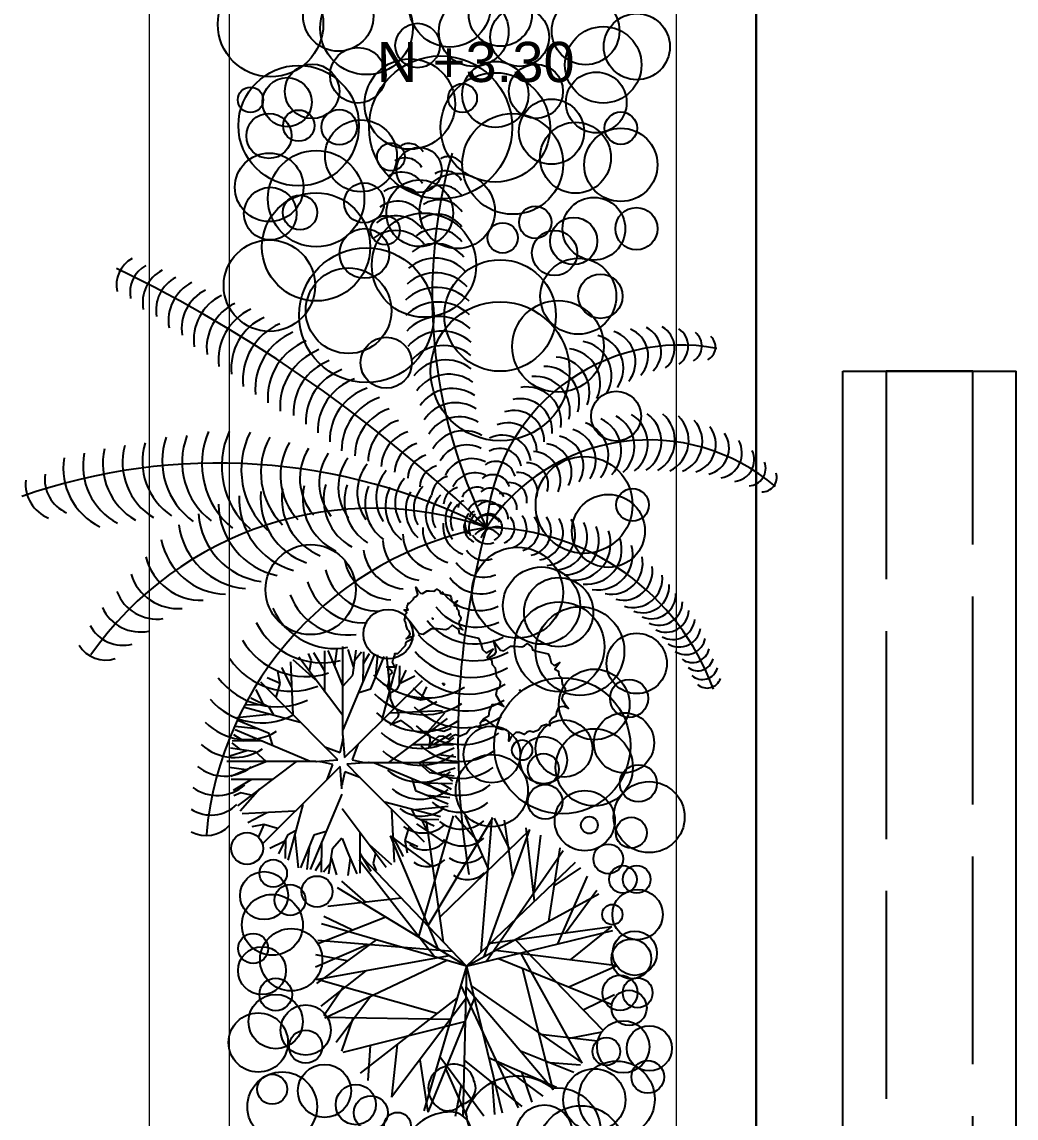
# Model space of a CAD drawing. Header units: millimetres. Extents: x 4686 to 9873, y 2010 to 4441.
# Drawn here: x 8318.6 to 8375.9, y 3211.9 to 3275.2 of the extents above; entities that cross this region are included whole.
import ezdxf

# ---------------------------------------------------------------- set-up
doc = ezdxf.new("R2010")
doc.units = ezdxf.units.MM
doc.linetypes.add('ACAD_ISO02W100', pattern=[15, 12, -3])
doc.layers.add('PROIEZIONI', color=145, linetype='Continuous', lineweight=13)
doc.layers.add('SEZIONI_medie_small_section', color=2, linetype='Continuous', lineweight=25)
for name, color, linetype in [('VEGETAZIONE', 94, 'Continuous'), ('vetro', 140, 'Continuous'), ('Wall', 7, 'Continuous')]:
    doc.layers.add(name, color=color, linetype=linetype)
doc.styles.add('ARCHI', font='Arial.ttf')

msp = doc.modelspace()

# ---------------------------------------------------------------- linework, layer by layer
at = {"layer": 'PROIEZIONI'}
for p, q in [((8325.922, 3169.76), (8325.922, 3388.76)), ((8360.922, 3169.76), (8360.922, 3388.76)), ((8330.525, 3174.366), (8330.525, 3384.157)), ((8356.319, 3174.366), (8356.319, 3384.157))]:
    msp.add_line(p, q, dxfattribs=at)
at = {"layer": 'SEZIONI_medie_small_section', "color": 3}
msp.add_line((8360.922, 3388.76), (8360.922, 3169.76), dxfattribs=at)
at = {"layer": 'VEGETAZIONE'}
for p, q in [((8336.608, 3238.042), (8336.738, 3239.027)), ((8337.073, 3234.026), (8337.073, 3239.167)), ((8337.689, 3238.01), (8337.386, 3238.987)), ((8335.499, 3237.243), (8334.212, 3238.392)), ((8337.064, 3235.168), (8334.522, 3238.549)), ((8335.271, 3238.345), (8335.092, 3238.759)), ((8335.141, 3237.75), (8335.271, 3238.345)), ((8336.037, 3237.739), (8335.402, 3238.788)), ((8336.037, 3236.526), (8336.037, 3238.899)), ((8336.738, 3237.721), (8336.216, 3238.934)), ((8337.082, 3234.343), (8338.901, 3238.678)), ((8337.642, 3237.505), (8337.846, 3238.939)), ((8337.753, 3238.352), (8338.149, 3238.841)), ((8338.248, 3237.162), (8338.278, 3238.841)), ((8338.26, 3238.173), (8338.616, 3238.759)), ((8338.692, 3236.706), (8339.461, 3238.58)), ((8338.966, 3237.423), (8339.094, 3238.678)), ((8339.793, 3236.706), (8339.601, 3238.58)), ((8333.446, 3237.016), (8333.316, 3237.721)), ((8334.114, 3236.841), (8333.544, 3237.943)), ((8334.212, 3235.232), (8334.065, 3238.263)), ((8337.064, 3236.905), (8336.738, 3237.721)), ((8339.333, 3234.93), (8340.19, 3238.14)), ((8340.225, 3236.706), (8340.732, 3237.782)), ((8340.336, 3236.934), (8340.353, 3238.042)), ((8336.037, 3233.366), (8332.338, 3237.097)), ((8332.697, 3237.354), (8332.697, 3237.354)), ((8333.446, 3237.016), (8332.697, 3237.354)), ((8337.082, 3236.885), (8337.642, 3237.505)), ((8337.928, 3233.496), (8341.659, 3237.195)), ((8340.417, 3237.065), (8341.228, 3237.472)), ((8332.469, 3235.855), (8332.061, 3236.666)), ((8333.218, 3236.234), (8333.446, 3237.016)), ((8337.992, 3236.494), (8338.692, 3236.706)), ((8339.747, 3236.445), (8340.225, 3236.706)), ((8341.577, 3236.087), (8341.916, 3236.836)), ((8341.916, 3236.836), (8341.916, 3236.836)), ((8332.599, 3235.774), (8331.491, 3235.791)), ((8332.827, 3235.663), (8331.752, 3236.17)), ((8340.796, 3236.315), (8341.577, 3236.087)), ((8341.402, 3235.419), (8342.504, 3235.989)), ((8341.577, 3236.087), (8342.283, 3236.217)), ((8332.827, 3235.232), (8330.953, 3235.039)), ((8334.603, 3234.771), (8331.393, 3235.628)), ((8333.088, 3235.185), (8332.827, 3235.663)), ((8339.793, 3235.321), (8342.825, 3235.468)), ((8341.805, 3234.034), (8342.953, 3235.321)), ((8332.11, 3234.404), (8330.855, 3234.532)), ((8332.827, 3234.13), (8330.953, 3234.899)), ((8339.729, 3232.469), (8343.111, 3235.011)), ((8331.361, 3233.698), (8330.774, 3234.054)), ((8335.19, 3232.521), (8330.855, 3234.34)), ((8333.039, 3233.43), (8332.827, 3234.13)), ((8337.074, 3233.99), (8337.176, 3232.746)), ((8342.3, 3233.496), (8343.35, 3234.132)), ((8342.312, 3234.392), (8342.907, 3234.262)), ((8342.907, 3234.262), (8343.321, 3234.441)), ((8332.029, 3233.08), (8330.595, 3233.284)), ((8332.371, 3233.687), (8330.692, 3233.716)), ((8331.181, 3233.191), (8330.692, 3233.588)), ((8336.787, 3232.614), (8336.037, 3233.366)), ((8336.037, 3233.366), (8336.917, 3233.045)), ((8336.917, 3233.045), (8337.063, 3233.73)), ((8337.176, 3232.746), (8337.928, 3233.496)), ((8337.928, 3233.496), (8337.607, 3232.616)), ((8341.088, 3233.496), (8343.46, 3233.496)), ((8342.283, 3232.795), (8343.495, 3233.317)), ((8331.523, 3233.127), (8330.546, 3232.824)), ((8332.648, 3232.521), (8332.029, 3233.08)), ((8337.607, 3232.616), (8338.292, 3232.47)), ((8341.467, 3232.469), (8342.283, 3232.795)), ((8342.603, 3232.926), (8343.589, 3232.795)), ((8335.507, 3232.511), (8330.367, 3232.511)), ((8331.491, 3232.046), (8330.506, 3232.176)), ((8331.812, 3232.176), (8330.599, 3231.655)), ((8334.366, 3232.502), (8330.984, 3229.96)), ((8332.628, 3232.502), (8331.812, 3232.176)), ((8335.543, 3232.513), (8336.787, 3232.614)), ((8336.488, 3232.355), (8335.803, 3232.501)), ((8336.167, 3231.475), (8336.488, 3232.355)), ((8336.919, 3232.225), (8336.167, 3231.475)), ((8337.021, 3230.982), (8336.919, 3232.225)), ((8338.551, 3232.459), (8337.308, 3232.357)), ((8337.308, 3232.357), (8338.058, 3231.605)), ((8338.384, 3232.46), (8343.728, 3232.46)), ((8338.905, 3232.451), (8343.24, 3230.632)), ((8341.447, 3232.451), (8342.066, 3231.891)), ((8342.571, 3231.844), (8343.549, 3232.148)), ((8333.007, 3231.475), (8330.634, 3231.475)), ((8331.795, 3231.475), (8330.745, 3230.84)), ((8336.167, 3231.475), (8332.436, 3227.776)), ((8337.178, 3231.926), (8337.032, 3231.241)), ((8338.058, 3231.605), (8337.178, 3231.926)), ((8338.058, 3231.605), (8341.757, 3227.874)), ((8341.056, 3231.541), (8341.268, 3230.842)), ((8342.066, 3231.891), (8343.5, 3231.687)), ((8342.914, 3231.78), (8343.403, 3231.384)), ((8332.29, 3230.938), (8331.142, 3229.65)), ((8341.268, 3230.842), (8343.142, 3230.072)), ((8341.724, 3231.285), (8343.403, 3231.256)), ((8342.734, 3231.273), (8343.321, 3230.917)), ((8331.188, 3230.71), (8330.774, 3230.53)), ((8331.783, 3230.579), (8331.188, 3230.71)), ((8337.012, 3230.628), (8335.194, 3226.294)), ((8339.492, 3230.2), (8342.702, 3229.343)), ((8341.985, 3230.568), (8343.24, 3230.439)), ((8334.302, 3229.65), (8331.27, 3229.504)), ((8332.692, 3229.553), (8331.591, 3228.982)), ((8334.762, 3230.041), (8333.905, 3226.831)), ((8337.031, 3229.804), (8339.573, 3226.422)), ((8339.883, 3229.74), (8340.029, 3226.708)), ((8341.007, 3229.786), (8341.268, 3229.308)), ((8341.268, 3229.74), (8343.142, 3229.932)), ((8332.518, 3228.885), (8331.812, 3228.754)), ((8332.518, 3228.885), (8332.179, 3228.135)), ((8333.299, 3228.656), (8332.518, 3228.885)), ((8341.268, 3229.308), (8342.343, 3228.801)), ((8343.002, 3227.8), (8341.333, 3228.924)), ((8341.461, 3222.402), (8343.452, 3229.378)), ((8341.496, 3229.198), (8342.604, 3229.18)), ((8341.626, 3229.116), (8342.034, 3228.306)), ((8342.878, 3222.088), (8341.907, 3229.103)), ((8341.994, 3223.052), (8345.722, 3229.275)), ((8344.879, 3227.868), (8343.558, 3229.386)), ((8345.448, 3226.37), (8344.138, 3229.41)), ((8345.044, 3221.51), (8345.691, 3229.281)), ((8346.71, 3227.448), (8345.827, 3229.256)), ((8346.872, 3225.854), (8346.393, 3229.129)), ((8333.87, 3228.265), (8333.363, 3227.19)), ((8334.348, 3228.526), (8333.87, 3228.265)), ((8334.302, 3228.265), (8334.494, 3226.391)), ((8335.403, 3228.265), (8334.634, 3226.391)), ((8336.103, 3228.477), (8335.403, 3228.265)), ((8338.058, 3228.446), (8338.058, 3226.073)), ((8342.565, 3221.699), (8339.812, 3228.223)), ((8342.279, 3226.42), (8339.815, 3228.225)), ((8340.877, 3228.737), (8340.649, 3227.956)), ((8342.677, 3223.543), (8347.889, 3228.589)), ((8345.223, 3221.264), (8347.86, 3228.603)), ((8348.127, 3224.453), (8347.654, 3228.695)), ((8348.114, 3224.987), (8348.499, 3228.274)), ((8332.179, 3228.135), (8332.179, 3228.135)), ((8333.678, 3227.907), (8332.867, 3227.499)), ((8333.759, 3228.037), (8333.742, 3226.929)), ((8335.846, 3227.809), (8335.817, 3226.131)), ((8337.012, 3228.086), (8336.453, 3227.467)), ((8337.031, 3228.067), (8337.357, 3227.25)), ((8338.595, 3227.728), (8339.883, 3226.58)), ((8339.981, 3228.131), (8340.551, 3227.029)), ((8340.649, 3227.956), (8340.779, 3227.25)), ((8340.649, 3227.956), (8341.398, 3227.618)), ((8341.398, 3227.618), (8341.398, 3227.618)), ((8335.129, 3227.548), (8335.001, 3226.294)), ((8336.453, 3227.467), (8336.249, 3226.033)), ((8336.406, 3226.962), (8336.709, 3225.984)), ((8337.357, 3227.25), (8337.879, 3226.038)), ((8337.487, 3226.93), (8337.357, 3225.944)), ((8338.058, 3227.233), (8338.693, 3226.183)), ((8344.199, 3220.704), (8338.188, 3227.002)), ((8338.954, 3227.221), (8338.824, 3226.627)), ((8345.333, 3220.98), (8349.779, 3227.386)), ((8348.964, 3223.309), (8349.604, 3227.529)), ((8335.835, 3226.799), (8335.479, 3226.212)), ((8336.342, 3226.62), (8335.946, 3226.131)), ((8342.363, 3221.242), (8338.015, 3226.832)), ((8338.824, 3226.627), (8339.003, 3226.213)), ((8344.199, 3220.704), (8350.496, 3226.715)), ((8349.274, 3225.351), (8350.799, 3226.381)), ((8349.475, 3221.987), (8351.186, 3225.897)), ((8344.199, 3220.704), (8336.763, 3225.231)), ((8338.397, 3224.403), (8337.007, 3225.61)), ((8349.915, 3222.625), (8351.72, 3225.088)), ((8340.45, 3224.632), (8336.208, 3224.159)), ((8344.199, 3220.704), (8351.838, 3224.88)), ((8339.561, 3223.528), (8335.586, 3221.973)), ((8344.199, 3220.704), (8335.845, 3223.152)), ((8337.637, 3222.775), (8335.983, 3223.581)), ((8344.199, 3220.704), (8352.658, 3222.761)), ((8345.583, 3222.025), (8352.598, 3222.996)), ((8350.217, 3221.08), (8352.599, 3222.992)), ((8338.533, 3221.953), (8335.494, 3220.643)), ((8338.988, 3222.231), (8335.551, 3219.701)), ((8343.393, 3221.549), (8335.622, 3222.196)), ((8347.038, 3222.226), (8352.084, 3217.015)), ((8337.325, 3221.007), (8335.518, 3221.357)), ((8343.202, 3221.311), (8335.528, 3219.925)), ((8345.878, 3221.622), (8352.905, 3220.744)), ((8347.335, 3221.44), (8350.861, 3215.099)), ((8343.079, 3221.032), (8336.025, 3217.707)), ((8344.199, 3220.704), (8341.751, 3212.35)), ((8344.199, 3220.704), (8343.996, 3212.001)), ((8344.199, 3220.704), (8346.256, 3212.245)), ((8346.058, 3221.156), (8352.618, 3218.489)), ((8347.419, 3220.603), (8349.183, 3213.566)), ((8350.11, 3219.509), (8352.905, 3220.74)), ((8338.402, 3220.444), (8335.806, 3218.392)), ((8342.502, 3217.966), (8335.526, 3219.957)), ((8337.103, 3219.507), (8335.979, 3217.838)), ((8343.871, 3219.584), (8347.196, 3212.531)), ((8344.172, 3219.537), (8349.209, 3213.585)), ((8344.475, 3219.57), (8350.881, 3215.124)), ((8338.667, 3218.953), (8336.691, 3216.298)), ((8343.661, 3218.868), (8338.071, 3214.52)), ((8344.154, 3218.791), (8339.881, 3213.145)), ((8344.651, 3218.845), (8341.984, 3212.285)), ((8350.943, 3218.193), (8352.751, 3219.076)), ((8343.268, 3217.62), (8336.015, 3217.737)), ((8337.655, 3217.711), (8337.001, 3215.808)), ((8344.098, 3217.484), (8337.061, 3215.72)), ((8350.063, 3216.533), (8352.038, 3216.918)), ((8340.209, 3216.183), (8339.878, 3213.147)), ((8348.482, 3216.789), (8351.769, 3216.405)), ((8338.652, 3216.119), (8338.513, 3214.112)), ((8347.322, 3215.814), (8350.398, 3214.592)), ((8341.515, 3215.304), (8341.981, 3212.286)), ((8342.672, 3215.493), (8345.203, 3212.057)), ((8344.073, 3215.275), (8347.406, 3212.611)), ((8345.482, 3215.428), (8349.392, 3213.717)), ((8345.95, 3215.172), (8348.605, 3213.196)), ((8348.784, 3215.157), (8350.791, 3215.018)), ((8343.004, 3214.794), (8344.235, 3211.999)), ((8347.374, 3214.6), (8347.974, 3212.86)), ((8343.897, 3213.83), (8343.546, 3212.023)), ((8345.686, 3213.986), (8345.815, 3212.15))]:
    msp.add_line(p, q, dxfattribs=at)
for points in [[(8341.087, 3239.675), (8341.021, 3239.724), (8340.719, 3239.601), (8340.939, 3239.827), (8340.955, 3239.891), (8340.908, 3240.035), (8340.803, 3240.147), (8340.716, 3240.362), (8340.715, 3240.531), (8340.629, 3240.682), (8340.67, 3240.819), (8340.688, 3241.027), (8340.764, 3241.1), (8340.753, 3241.155), (8340.609, 3241.275), (8340.846, 3241.268), (8340.772, 3241.404), (8340.792, 3241.484), (8340.846, 3241.605), (8340.841, 3241.653), (8340.924, 3241.653), (8341.154, 3241.887), (8341.171, 3241.991), (8341.323, 3242.072), (8341.389, 3242.177), (8341.348, 3242.377), (8341.283, 3242.585), (8341.386, 3242.433), (8341.543, 3242.234), (8341.661, 3242.211), (8341.909, 3242.38), (8342.064, 3242.373), (8342.314, 3242.351), (8342.404, 3242.384), (8342.5, 3242.472), (8342.677, 3242.353), (8342.7, 3242.241), (8342.836, 3242.194), (8343.259, 3242.101), (8343.316, 3241.965), (8343.368, 3241.773), (8343.477, 3241.678), (8343.686, 3241.791), (8343.502, 3241.542), (8343.635, 3241.478), (8343.649, 3241.334), (8343.741, 3241.239), (8343.769, 3241.015), (8343.878, 3240.855), (8343.868, 3240.679), (8343.786, 3240.614), (8343.757, 3240.462), (8343.85, 3240.302), (8343.989, 3240.127), (8343.833, 3240.198), (8343.684, 3240.179)], [(8345.554, 3238.423), (8345.577, 3238.561), (8345.819, 3238.691), (8345.926, 3238.858), (8345.859, 3239.178), (8345.756, 3239.511), (8345.921, 3239.268), (8346.173, 3238.949), (8346.361, 3238.912), (8346.758, 3239.184), (8347.005, 3239.173), (8347.406, 3239.137), (8347.55, 3239.189), (8347.704, 3239.331), (8347.987, 3239.14), (8348.022, 3238.961), (8348.241, 3238.886), (8348.917, 3238.736), (8349.009, 3238.519), (8349.093, 3238.212), (8349.266, 3238.059), (8349.601, 3238.241), (8349.306, 3237.842), (8349.518, 3237.741), (8349.541, 3237.51), (8349.688, 3237.357), (8349.733, 3236.999), (8349.908, 3236.743), (8349.892, 3236.461), (8349.761, 3236.358), (8349.715, 3236.114), (8349.863, 3235.859), (8350.085, 3235.578), (8349.836, 3235.692), (8349.523, 3235.652), (8349.401, 3235.369), (8349.371, 3235.138), (8349.155, 3235.009), (8348.989, 3234.815), (8349.022, 3234.572), (8348.819, 3234.661), (8348.53, 3234.556), (8348.357, 3234.337), (8348.062, 3234.207), (8347.853, 3234.27), (8347.692, 3234.205), (8347.528, 3234.076), (8347.269, 3234.202), (8347.058, 3234.201), (8346.784, 3233.943), (8346.642, 3233.685), (8346.674, 3233.98), (8346.658, 3234.237), (8346.524, 3234.338), (8346.24, 3234.362), (8345.941, 3234.437), (8345.784, 3234.603), (8345.337, 3234.933), (8345.05, 3234.817)]]:
    msp.add_lwpolyline(points, dxfattribs=at)
for points in [[(8345.761, 3239.022), (8345.391, 3238.523), (8345.657, 3238.397), (8345.686, 3238.109), (8345.87, 3237.918), (8345.926, 3237.47), (8346.145, 3237.151), (8346.124, 3236.798), (8345.961, 3236.669), (8345.903, 3236.364), (8346.089, 3236.045), (8346.366, 3235.694), (8346.055, 3235.836), (8345.663, 3235.786), (8345.511, 3235.432), (8345.473, 3235.144), (8345.203, 3234.982), (8344.995, 3234.74), (8345.037, 3234.436), (8344.783, 3234.547), (8344.422, 3234.416), (8344.206, 3234.143), (8343.837, 3233.98), (8343.576, 3234.058), (8343.375, 3233.977), (8343.17, 3233.816), (8342.846, 3233.974), (8342.582, 3233.972), (8342.239, 3233.649), (8342.062, 3233.328), (8342.102, 3233.697), (8342.082, 3234.017), (8341.915, 3234.144), (8341.559, 3234.174), (8341.186, 3234.267), (8340.99, 3234.474), (8340.431, 3234.887), (8339.827, 3234.643), (8340.267, 3235.094), (8340.298, 3235.223), (8340.204, 3235.511), (8339.994, 3235.733), (8339.819, 3236.165), (8339.819, 3236.501), (8339.646, 3236.804), (8339.729, 3237.077), (8339.765, 3237.494), (8339.916, 3237.639), (8339.893, 3237.751), (8339.605, 3237.99), (8340.08, 3237.977), (8339.932, 3238.248), (8339.972, 3238.408), (8340.08, 3238.649), (8340.07, 3238.745), (8340.235, 3238.746), (8340.696, 3239.214), (8340.73, 3239.422), (8341.034, 3239.585), (8341.167, 3239.794), (8341.083, 3240.194), (8340.954, 3240.609), (8341.16, 3240.306), (8341.475, 3239.908), (8341.711, 3239.861), (8342.206, 3240.201), (8342.516, 3240.187), (8343.017, 3240.142), (8343.197, 3240.207), (8343.389, 3240.385), (8343.743, 3240.147), (8343.787, 3239.923), (8344.061, 3239.828), (8344.906, 3239.642), (8345.021, 3239.37), (8345.125, 3238.986), (8345.342, 3238.795)], [(8342.271, 3240.789), (8342.259, 3240.741), (8342.221, 3240.788)], [(8342.93, 3237.018), (8342.906, 3236.921), (8342.831, 3237.017)], [(8347.336, 3236.637), (8347.317, 3236.56), (8347.257, 3236.637)]]:
    msp.add_lwpolyline(points, close=True, dxfattribs=at)
for points in [[(8342.872, 3214.884, 0.520567), (8342.303, 3212.82, 0.520567), (8343.925, 3212.75, 0.520567), (8344.637, 3214.091, 0.520567)], [(8344.183, 3212.273, -0.520567), (8349.165, 3213.654, -0.520567), (8351.879, 3210.661, -0.520567), (8350.212, 3208.978, -0.520567)], [(8340.6, 3208.475, 0.520567), (8342.804, 3207.16, 0.520567), (8344.22, 3208.299, 0.520567), (8344.418, 3210.681, 0.520567), (8343.283, 3212.291, 0.520567)]]:
    msp.add_lwpolyline(points, format="xyb", close=True, dxfattribs=at)
for centre, radius in [((8343.246, 3276.11), 2.348), ((8332.9, 3275.08), 3.044), ((8336.807, 3275.548), 2.03), ((8338.44, 3274.84), 2.674), ((8346.161, 3275.628), 1.82), ((8344.628, 3274.648), 2.012), ((8351.08, 3274.692), 1.954), ((8347.276, 3274.338), 1.706), ((8354.038, 3273.781), 1.906), ((8341.384, 3273.848), 1.284), ((8352.096, 3272.733), 2.207), ((8337.938, 3272.131), 1.605), ((8342.714, 3269.121), 4.128), ((8334.524, 3269.222), 3.478), ((8335.296, 3271.202), 1.573), ((8340.938, 3270.469), 2.609), ((8345.871, 3271.027), 1.906), ((8348.212, 3271.206), 1.563), ((8333.853, 3270.575), 1.42), ((8345.871, 3269.121), 3.157), ((8351.695, 3270.562), 1.754), ((8331.742, 3270.712), 0.735), ((8343.977, 3270.813), 0.834), ((8349.112, 3268.874), 1.881), ((8334.524, 3269.222), 0.903), ((8336.865, 3269.133), 1.023), ((8336.247, 3269.949), 1.30914869920264e-14), ((8353.114, 3269.078), 0.937), ((8332.804, 3268.631), 1.302), ((8338.118, 3267.481), 2.074), ((8346.875, 3267.014), 2.909), ((8350.499, 3267.37), 2.047), ((8353.114, 3266.961), 2.116), ((8339.846, 3267.416), 0.803), ((8332.823, 3265.662), 1.978), ((8335.528, 3265.008), 2.783), ((8341.468, 3266.665), 1.308), ((8343.674, 3264.298), 2.171), ((8332.883, 3264.143), 1.52), ((8338.3, 3264.766), 1.155), ((8341.507, 3264.169), 1.923), ((8335.528, 3262.225), 3.124), ((8334.601, 3264.212), 0.997), ((8351.559, 3263.271), 1.81), ((8348.172, 3263.642), 0.932), ((8354.014, 3263.274), 1.217), ((8339.518, 3263.181), 0.845), ((8341.757, 3261.169), 3.01), ((8346.293, 3262.744), 0.875), ((8350.394, 3262.564), 1.363), ((8338.318, 3261.845), 1.435), ((8349.288, 3261.872), 1.304), ((8332.834, 3259.986), 2.638), ((8338.433, 3258.278), 3.889), ((8346.146, 3258.261), 3.218), ((8350.659, 3259.374), 2.193), ((8337.401, 3258.539), 2.471), ((8351.939, 3259.374), 1.28), ((8346.146, 3255.043), 4.01), ((8349.488, 3256.481), 2.646), ((8339.574, 3255.535), 1.475), ((8352.839, 3252.455), 1.44), ((8350.994, 3247.33), 2.795), ((8352.395, 3245.831), 2.108), ((8353.789, 3247.33), 0.94), ((8335.213, 3242.439), 2.598), ((8347.151, 3242.266), 2.627), ((8348.538, 3241.517), 2.23), ((8349.524, 3241.139), 1.998), ((8349.577, 3239.142), 2.593), ((8339.687, 3239.873), 1.429), ((8350.752, 3238.896), 2.558), ((8354.03, 3238.178), 1.741), ((8351.58, 3235.813), 2.039), ((8349.732, 3233.426), 3.932), ((8353.59, 3236.16), 1.099), ((8353.297, 3233.597), 1.734), ((8345.671, 3232.924), 1.64), ((8349.835, 3233.271), 1.647), ((8348.652, 3232.596), 1.362), ((8351.578, 3232.18), 2.227), ((8347.419, 3233.175), 0.587), ((8345.671, 3230.84), 2.083), ((8348.649, 3232.08), 0.893), ((8354.128, 3231.262), 1.071), ((8354.747, 3229.308), 2.049), ((8348.748, 3230.196), 0.998), ((8351.032, 3229.104), 1.736), ((8351.297, 3228.849), 0.488), ((8353.713, 3228.41), 0.893), ((8331.544, 3227.502), 0.92), ((8352.389, 3226.895), 0.857), ((8333.056, 3226.062), 0.792), ((8353.237, 3225.713), 0.794), ((8354.031, 3225.713), 0.799), ((8332.524, 3224.782), 1.386), ((8335.581, 3225.012), 0.898), ((8334.029, 3224.522), 0.893), ((8354.076, 3223.683), 1.453), ((8333.007, 3223.092), 1.758), ((8352.623, 3223.683), 0.588), ((8331.895, 3221.731), 0.867), ((8334.089, 3221.077), 1.797), ((8353.916, 3221.452), 1.28), ((8353.723, 3221.123), 1.15), ((8332.407, 3220.447), 1.383), ((8333.196, 3219.074), 0.942), ((8353.067, 3219.168), 1.016), ((8354.084, 3219.168), 0.862), ((8333.196, 3217.505), 1.569), ((8353.59, 3218.298), 1.015), ((8334.926, 3217.017), 1.447), ((8332.192, 3216.299), 1.711), ((8353.252, 3216.047), 1.507), ((8334.926, 3216.059), 0.958), ((8354.756, 3215.964), 1.305), ((8352.276, 3215.781), 0.804), ((8336.01, 3213.503), 1.532), ((8352.875, 3213.034), 2.197), ((8354.664, 3214.309), 0.942), ((8333.574, 3212.593), 2.009), ((8332.995, 3213.598), 0.864), ((8351.585, 3212.988), 1.793), ((8337.819, 3212.713), 1.159), ((8338.683, 3212.246), 0.982), ((8348.7, 3211.067), 1.625), ((8350.808, 3210.144), 2.504), ((8340.226, 3211.499), 0.769)]:
    msp.add_circle(centre, radius, dxfattribs=at)
for centre, radius, start, end in [((8340.878, 3267.252), 0.938, 29.09367, 119.79065), ((8372.387, 3259.406), 30.162, 164.15666, 206.32186), ((8343.169, 3266.5), 0.938, 29.09367, 119.79065), ((8340.667, 3266.239), 1.125, 30.70906, 121.40603), ((8340.48, 3265.127), 1.406, 32.32444, 123.02142), ((8342.958, 3265.488), 1.125, 30.70906, 121.40603), ((8340.339, 3264.103), 1.594, 33.93983, 124.6368), ((8342.771, 3264.376), 1.406, 32.32444, 123.02142), ((8342.63, 3263.352), 1.594, 33.93983, 124.6368), ((8340.234, 3263.122), 1.735, 35.55521, 126.25219), ((8340.161, 3262.139), 1.875, 37.17059, 127.86757), ((8342.525, 3262.371), 1.735, 35.55521, 126.25219), ((8340.121, 3261.06), 2.11, 38.78598, 129.48296), ((8342.452, 3261.387), 1.875, 37.17059, 127.86757), ((8342.412, 3260.308), 2.11, 38.78598, 129.48296), ((8325.783, 3260.01), 1.776, 119.61515, 191.9704), ((8326.565, 3259.602), 1.776, 118.99446, 191.34971), ((8342.409, 3259.229), 2.344, 40.40136, 131.09834), ((8288.506, 3187.582), 81.535, 45.79693, 64.18022), ((8327.65, 3259.007), 2.131, 118.37377, 190.72902), ((8328.421, 3258.578), 2.131, 117.75308, 190.10833), ((8342.433, 3258.29), 2.438, 42.01675, 132.71373), ((8329.491, 3257.956), 2.486, 117.13239, 189.48764), ((8342.491, 3257.306), 2.578, 43.63213, 134.32911), ((8330.251, 3257.508), 2.486, 116.5117, 188.86695), ((8331.304, 3256.859), 2.841, 115.89101, 188.24626), ((8332.052, 3256.391), 2.841, 115.27032, 187.62557), ((8333.089, 3255.717), 3.196, 114.64963, 187.00488), ((8342.562, 3256.464), 2.578, 45.24752, 135.9445), ((8333.825, 3255.23), 3.196, 114.02894, 186.38419), ((8342.657, 3255.625), 2.578, 46.8629, 137.55988), ((8334.845, 3254.53), 3.551, 113.40825, 185.7635), ((8335.568, 3254.024), 3.551, 112.78756, 185.14281), ((8342.775, 3254.788), 2.578, 48.47829, 139.17527), ((8352.124, 3255.6), 1.838, 322.08689, 71.34771), ((8353.021, 3255.934), 1.67, 318.04523, 67.30604), ((8353.901, 3256.183), 1.545, 314.00356, 63.26437), ((8354.756, 3256.356), 1.462, 309.96189, 59.22271), ((8355.748, 3256.471), 1.253, 305.92023, 55.18104), ((8336.285, 3253.51), 3.551, 112.16687, 184.52212), ((8350.574, 3254.793), 2.005, 330.17023, 79.43104), ((8351.295, 3255.209), 1.963, 326.12856, 75.38937), ((8356.787, 3256.5), 1.002, 301.87856, 51.13937), ((8357.741, 3256.445), 0.835, 297.83689, 47.09771), ((8336.996, 3252.989), 3.551, 111.54618, 183.90143), ((8342.887, 3254.093), 2.438, 50.09367, 140.79065), ((8356.577, 3245.313), 11.247, 79.33398, 176.33343), ((8349.921, 3254.346), 2.005, 334.21189, 83.47271), ((8337.421, 3252.677), 3.196, 110.92549, 183.28074), ((8343.026, 3253.354), 2.344, 51.70906, 142.40603), ((8349.3, 3253.855), 2.005, 338.25356, 87.51437), ((8338.123, 3252.143), 3.196, 110.3048, 182.66006), ((8343.196, 3252.574), 2.297, 53.32444, 144.02142), ((8348.716, 3253.321), 2.005, 342.29523, 91.55604), ((8338.82, 3251.602), 3.196, 109.68411, 182.03937), ((8347.669, 3252.136), 2.005, 350.37856, 99.63937), ((8348.172, 3252.747), 2.005, 346.33689, 95.59771), ((8339.51, 3251.053), 3.196, 109.06342, 181.41868), ((8340.195, 3250.497), 3.196, 108.44273, 180.79799), ((8343.386, 3251.799), 2.25, 54.93983, 145.6368), ((8340.605, 3250.166), 2.841, 107.82204, 180.1773), ((8343.582, 3251.073), 2.156, 56.55521, 147.25219), ((8347.312, 3251.623), 1.838, 354.42023, 103.68104), ((8343.796, 3250.352), 2.063, 58.17059, 148.86757), ((8346.937, 3251.024), 1.754, 358.46189, 107.72271), ((8351.133, 3250.461), 2.005, 316.5698, 65.83061), ((8351.891, 3250.689), 2.005, 312.52813, 61.78895), ((8352.663, 3250.862), 2.005, 308.48647, 57.74728), ((8353.446, 3250.981), 2.005, 304.4448, 53.70561), ((8354.235, 3251.045), 2.005, 300.40313, 49.66395), ((8355.068, 3251.048), 1.963, 296.36147, 45.62228), ((8341.014, 3249.833), 2.486, 107.20135, 179.55661), ((8344.062, 3249.55), 2.063, 59.78598, 150.48296), ((8346.6, 3250.403), 1.67, 2.50356, 111.76437), ((8349.829, 3249.912), 1.838, 324.65313, 73.91395), ((8350.393, 3250.18), 2.005, 320.61147, 69.87228), ((8355.98, 3250.975), 1.838, 292.3198, 41.58061), ((8356.925, 3250.82), 1.67, 288.27813, 37.53895), ((8330.921, 3249.857), 4.273, 161.00098, 234.51619), ((8332.067, 3249.802), 4.273, 159.08432, 232.59952), ((8333.744, 3249.706), 4.807, 157.16765, 230.68286), ((8334.884, 3249.557), 4.807, 155.25098, 228.76619), ((8336.017, 3249.37), 4.807, 153.33432, 226.84952), ((8336.613, 3249.202), 4.273, 151.41765, 224.93286), ((8341.421, 3249.499), 2.131, 106.58066, 178.93592), ((8354.739, 3239.835), 11.247, 49.56689, 146.56633), ((8346.266, 3249.687), 1.67, 6.54523, 115.80604), ((8349.206, 3249.578), 1.754, 328.6948, 77.95561), ((8357.813, 3250.6), 1.545, 284.23647, 33.49728), ((8358.641, 3250.325), 1.462, 280.1948, 29.45561), ((8326.954, 3249.705), 3.739, 166.75098, 240.26619), ((8328.097, 3249.783), 3.739, 164.83432, 238.34952), ((8329.242, 3249.823), 3.739, 162.91765, 236.43286), ((8337.205, 3249.031), 3.739, 149.50098, 223.01619), ((8337.794, 3248.859), 3.205, 147.58432, 221.09952), ((8341.828, 3249.163), 1.776, 105.95997, 178.31523), ((8344.22, 3249.056), 1.735, 61.40136, 152.09834), ((8346.137, 3249.337), 1.253, 10.58689, 119.84771), ((8347.96, 3248.751), 1.67, 336.77813, 86.03895), ((8348.605, 3249.207), 1.67, 332.73647, 81.99728), ((8359.559, 3249.932), 1.253, 276.15313, 25.41395), ((8329.857, 3215.576), 34.171, 63.0343, 109.32156), ((8324.678, 3249.435), 3.739, 170.58432, 244.09952), ((8325.814, 3249.589), 3.739, 168.66765, 242.18286), ((8338.746, 3248.608), 3.044, 145.66765, 219.18286), ((8339.69, 3248.33), 2.884, 143.75098, 217.26619), ((8342.234, 3248.825), 1.421, 105.33928, 177.69454), ((8344.523, 3248.266), 1.735, 63.01675, 153.71373), ((8345.917, 3248.711), 1.128, 14.62856, 123.88937), ((8347.674, 3248.512), 1.253, 340.8198, 90.08061), ((8360.475, 3249.442), 1.002, 272.11147, 21.37228), ((8322.001, 3248.828), 2.136, 172.50098, 246.01619), ((8340.574, 3248.04), 2.671, 141.83432, 215.34952), ((8341.45, 3247.728), 2.457, 139.91765, 213.43286), ((8342.818, 3248.314), 1.314, 104.71859, 177.07385), ((8344.7, 3247.778), 1.406, 64.63213, 155.32911), ((8345.733, 3248.073), 1.002, 18.67023, 127.93104), ((8347.173, 3248.077), 1.128, 344.86147, 94.12228), ((8361.276, 3248.92), 0.835, 268.0698, 17.33061), ((8320.893, 3248.547), 2.136, 174.41765, 247.93286), ((8339.082, 3247.649), 3.12, 163.90108, 241.296), ((8339.998, 3247.55), 2.836, 160.53745, 237.93237), ((8342.217, 3247.43), 2.136, 138.00098, 211.51619), ((8343.396, 3247.797), 1.207, 104.0979, 176.45316), ((8346.696, 3247.615), 1.002, 348.90313, 98.16395), ((8335.347, 3247.659), 4.255, 177.35563, 254.75055), ((8336.224, 3247.688), 3.9, 173.99199, 251.38691), ((8337.093, 3247.685), 3.546, 170.62836, 248.02328), ((8338.09, 3247.69), 3.333, 167.26472, 244.65964), ((8340.904, 3247.415), 2.553, 157.17381, 234.56873), ((8342.012, 3247.253), 2.482, 153.81017, 231.20509), ((8342.825, 3247.033), 2.127, 150.44654, 227.84146), ((8343.027, 3247.096), 1.869, 136.08432, 209.59952), ((8343.836, 3246.773), 1.986, 147.0829, 224.47782), ((8343.828, 3246.744), 1.602, 134.16765, 207.68286), ((8343.945, 3247.299), 1.065, 103.47721, 175.83247), ((8344.815, 3247.414), 0.938, 66.24752, 156.9445), ((8345.593, 3247.467), 0.835, 22.71189, 131.97271), ((8346.274, 3247.158), 0.835, 352.9448, 102.20561), ((8334.157, 3247.421), 4.255, 180.71926, 258.11419), ((8344.691, 3246.48), 1.702, 143.71926, 221.11419), ((8344.573, 3246.396), 1.282, 132.25098, 205.76619), ((8344.144, 3247.154), 0.426, 102.85652, 175.21178), ((8345.164, 3246.641), 0.938, 67.8629, 158.55988), ((8345.469, 3246.687), 0.835, 26.75356, 136.01437), ((8345.779, 3246.543), 0.835, 356.98647, 106.24728), ((8338.807, 3227.264), 19.877, 70.77372, 144.97897), ((8332.982, 3247.113), 4.255, 184.0829, 261.47782), ((8345.065, 3246.24), 0.945, 140.35563, 217.75055), ((8345.406, 3245.984), 1.068, 130.33432, 203.84952), ((8344.737, 3246.599), 0.355, 102.23584, 174.59109), ((8345.535, 3245.879), 0.938, 69.47829, 160.17527), ((8345.399, 3245.901), 0.835, 30.79523, 140.05604), ((8345.435, 3245.808), 0.938, 39.71119, 130.40817), ((8345.515, 3246.018), 0.756, 292.69632, 46.04311), ((8346.061, 3245.996), 0.915, 289.83918, 43.18597), ((8346.546, 3245.963), 1.134, 286.98204, 40.32882), ((8347.154, 3245.894), 1.229, 284.12489, 37.47168), ((8347.666, 3245.821), 1.418, 281.26775, 34.61454), ((8348.209, 3245.722), 1.573, 278.41061, 31.75739), ((8331.827, 3246.737), 4.255, 187.44654, 264.84146), ((8348.988, 3226.491), 19.877, 100.54081, 174.74607), ((8343.668, 3245.923), 1.986, 176.84999, 254.24491), ((8344.556, 3246.092), 1.702, 173.48636, 250.88128), ((8390.852, 3233.716), 47.137, 164.85457, 189.41385), ((8344.999, 3246.07), 0.945, 170.12272, 247.51764), ((8345.386, 3245.112), 0.835, 34.83689, 144.09771), ((8345.927, 3245.128), 0.938, 71.09367, 161.79065), ((8345.146, 3231.881), 14.152, 19.8929, 89.1654), ((8348.681, 3245.627), 1.8, 275.55346, 28.90025), ((8349.264, 3245.474), 1.905, 272.69632, 26.04311), ((8349.84, 3245.297), 2.011, 269.83918, 23.18597), ((8330.425, 3246.067), 3.9, 190.81017, 268.20509), ((8341.847, 3245.434), 2.482, 183.57727, 260.97219), ((8342.661, 3245.647), 2.127, 180.21363, 257.60855), ((8345.437, 3246.121), 1.03, 211.10175, 289.84111), ((8350.41, 3245.096), 2.117, 266.98204, 20.32882), ((8351.153, 3244.763), 2.011, 264.12489, 17.47168), ((8340.805, 3245.024), 2.553, 186.9409, 264.33582), ((8345.248, 3245.372), 1.236, 212.29222, 291.03159), ((8351.762, 3244.464), 2.042, 261.26775, 14.61454), ((8328.913, 3245.144), 3.319, 194.17381, 271.56873), ((8339.951, 3244.692), 2.836, 190.30454, 267.69946), ((8345.19, 3245.05), 1.887, 213.4827, 292.22206), ((8352.576, 3243.974), 1.8, 258.41061, 11.75739), ((8339.107, 3244.323), 3.12, 193.66818, 271.0631), ((8353.251, 3243.522), 1.694, 255.55346, 8.90025), ((8327.55, 3244.182), 2.836, 197.53745, 274.93237), ((8338.225, 3243.866), 3.333, 197.03181, 274.42673), ((8345.039, 3244.392), 2.19, 214.67317, 293.41254), ((8353.821, 3243.104), 1.694, 252.69632, 6.04311), ((8326.348, 3243.221), 2.482, 200.90108, 278.296), ((8337.362, 3243.366), 3.546, 200.39545, 277.79037), ((8344.933, 3243.89), 2.654, 215.86365, 294.60301), ((8354.381, 3242.631), 1.524, 250.42359, 3.77038), ((8354.872, 3242.18), 1.418, 248.15087, 1.49765), ((8355.304, 3241.75), 1.371, 245.87814, 359.22493), ((8325.391, 3242.406), 2.411, 204.26472, 281.65964), ((8336.606, 3242.937), 3.9, 203.75908, 281.15401), ((8344.794, 3243.23), 2.957, 217.05413, 295.79349), ((8355.717, 3241.303), 1.323, 243.60541, 356.9522), ((8324.37, 3241.355), 2.127, 207.62836, 285.02328), ((8335.86, 3242.477), 4.255, 207.12272, 284.51764), ((8344.715, 3242.842), 3.538, 218.2446, 296.98397), ((8356.11, 3240.838), 1.276, 241.33268, 354.67947), ((8344.64, 3242.505), 4.17, 219.43508, 298.17444), ((8356.484, 3240.357), 1.229, 239.05996, 352.40674), ((8356.861, 3239.821), 1.134, 236.78723, 350.13402), ((8323.373, 3240.15), 1.773, 210.99199, 288.38691), ((8334.944, 3241.679), 4.255, 210.48636, 287.88128), ((8357.234, 3239.231), 0.998, 234.5145, 347.86129), ((8334.077, 3240.829), 4.255, 213.84999, 291.24491), ((8344.481, 3241.637), 4.265, 220.62556, 299.36492), ((8357.557, 3238.666), 0.907, 232.24178, 345.58856), ((8344.315, 3240.577), 4.17, 221.81603, 300.5554), ((8357.81, 3238.182), 0.923, 229.96905, 343.31584), ((8333.262, 3239.929), 4.255, 217.21363, 294.60855), ((8341.891, 3240.361), 4.17, 223.00651, 301.74587), ((8358.091, 3237.577), 0.817, 227.69632, 341.04311), ((8341.765, 3239.221), 4, 224.19698, 302.93635), ((8344.182, 3239.609), 4.17, 223.00651, 301.74587), ((8332.377, 3238.651), 3.9, 220.57727, 297.97219), ((8341.663, 3238.031), 3.784, 225.38746, 304.12682), ((8344.056, 3238.469), 4, 224.19698, 302.93635), ((8331.523, 3237.099), 3.319, 223.9409, 301.33582), ((8343.954, 3237.28), 3.784, 225.38746, 304.12682), ((8337.515, 3234.026), 0.442, 180, 184.66495), ((8341.579, 3236.603), 3.33, 226.57794, 305.3173), ((8330.817, 3235.588), 2.836, 227.30454, 304.69946), ((8336.631, 3233.822), 0.442, 347.9659, 0), ((8343.87, 3235.851), 3.33, 226.57794, 305.3173), ((8341.543, 3235.515), 3.219, 227.76841, 306.50778), ((8330.251, 3234.157), 2.482, 230.66818, 308.0631), ((8335.507, 3232.953), 0.442, 270, 274.66495), ((8335.711, 3232.069), 0.442, 77.9659, 90), ((8338.384, 3232.903), 0.442, 257.9659, 270), ((8338.587, 3232.018), 0.442, 90, 94.66495), ((8341.531, 3234.187), 2.868, 228.95889, 307.69825), ((8343.834, 3234.763), 3.219, 227.76841, 306.50778), ((8329.825, 3232.974), 2.411, 234.03181, 311.42673), ((8336.58, 3230.946), 0.442, 0, 4.66495), ((8337.464, 3231.149), 0.442, 167.9659, 180), ((8341.554, 3232.882), 2.54, 230.14937, 308.88873), ((8343.822, 3233.435), 2.868, 228.95889, 307.69825), ((8343.845, 3232.13), 2.54, 230.14937, 308.88873), ((8329.461, 3231.555), 2.127, 237.39545, 314.79037), ((8341.618, 3231.388), 2.022, 231.33984, 310.07921), ((8329.193, 3230.013), 1.773, 240.75908, 318.15401), ((8341.703, 3230.245), 1.853, 232.53032, 311.26968), ((8343.909, 3230.636), 2.022, 231.33984, 310.07921), ((8341.826, 3228.965), 1.545, 233.72079, 312.46016), ((8343.994, 3229.494), 1.853, 232.53032, 311.26968), ((8344.117, 3228.213), 1.545, 233.72079, 312.46016), ((8341.978, 3227.856), 1.404, 234.91127, 313.65063), ((8344.269, 3227.105), 1.404, 234.91127, 313.65063)]:
    msp.add_arc(centre, radius, start, end, dxfattribs=at)
at = {"layer": 'vetro', "linetype": 'ACAD_ISO02W100'}
for p, q in [((8373.422, 3255.045), (8368.422, 3255.045)), ((8368.422, 3255.045), (8368.422, 3170.045)), ((8373.422, 3170.045), (8373.422, 3255.045))]:
    msp.add_line(p, q, dxfattribs=at)
at = {"layer": 'Wall'}
for p, q in [((8360.922, 3170.045), (8360.922, 3476.046)), ((8365.922, 3255.045), (8375.922, 3255.045)), ((8365.922, 3170.045), (8365.922, 3255.045)), ((8375.922, 3170.045), (8375.922, 3255.045))]:
    msp.add_line(p, q, dxfattribs=at)

# ---------------------------------------------------------------- texts
at = {"layer": 'VEGETAZIONE', "insert": (8339.019, 3274.058), "char_height": 2.3183, "width": 21.75521, "attachment_point": 1, "style": 'ARCHI'}
msp.add_mtext('N +3.30', dxfattribs=at)

doc.saveas('drawing.dxf')
